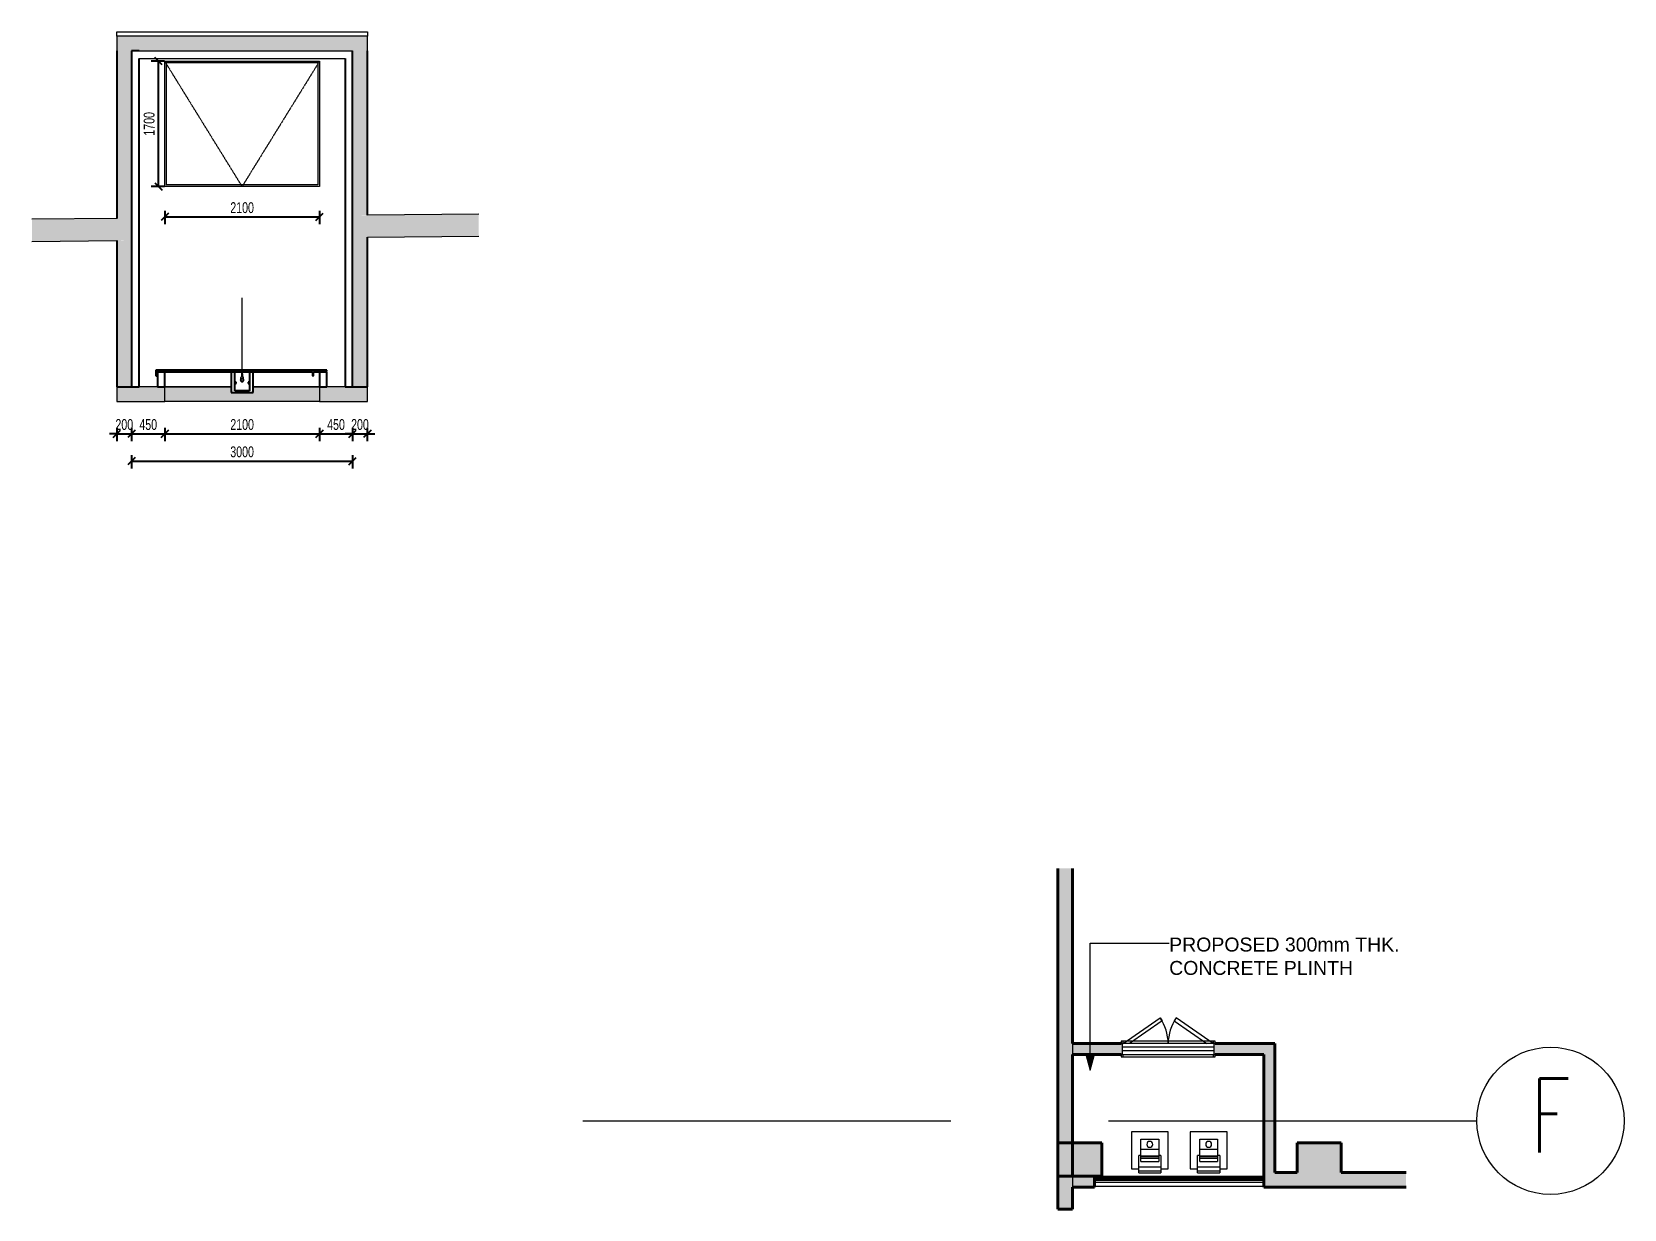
# Model space of a CAD drawing. Header units: millimetres. Extents: x 4021 to 183614, y -11746 to 71065.
# Drawn here: x 161994 to 183614, y 7407 to 23400 of the extents above; entities that cross this region are included whole.
import ezdxf

# ---------------------------------------------------------------- set-up
doc = ezdxf.new("R2010")
doc.units = ezdxf.units.MM
doc.linetypes.add('Grid Line__1_200_', pattern=[10.5, 6, -1.5, 1.5, -1.5])
doc.linetypes.add('Hidden', pattern=[7.14375, 4.7625, -2.38125])
for name, color, linetype, lineweight in [('A-ANNO-DIMS', 211, 'Continuous', 5), ('A-ANNO-NOTE', 131, 'Continuous', 25), ('A-DOOR', 31, 'Continuous', 20), ('A-DOOR-FRAM', 31, 'Continuous', 20), ('A-FLOR', 192, 'Continuous', 9), ('A-FLOR-PATT', 8, 'Continuous', 5), ('A-GLAZ', 151, 'Continuous', 9), ('A-GLAZ-CWMG', 51, 'Continuous', 20), ('A-GLAZ-HDLN', 1, 'Hidden', 15), ('A-WALL', 113, 'Continuous', 20), ('A-WALL-PATT', 111, 'Continuous', 35), ('E-ELEC-FIXT', 91, 'Continuous', 9), ('G-ANNO-TEXT', 231, 'Continuous', 5), ('Q-CASE', 31, 'Continuous', 20), ('Q-CASE-HDLN', 31, 'Hidden', 15), ('S-COLS', 52, 'Continuous', 20), ('S-GRID', 1, 'Continuous', 5), ('S-GRID-IDEN', 1, 'Continuous', 25)]:
    doc.layers.add(name, color=color, linetype=linetype, lineweight=lineweight)
doc.styles.add('Arial_4', font='arial.ttf', dxfattribs={"width": 0.7, "height": 147.52994})
doc.styles.add('RomanS', font='romans__.ttf', dxfattribs={"width": 0.7, "height": 1003.164557})
doc.styles.add('Swis721 BT_6', font='swiss.ttf', dxfattribs={"height": 189.214176})
doc.dimstyles.new('Linear_-_1_5mm_Arial_5', dxfattribs={"dimscale": 304.8, "dimtxt": 150, "dimasz": 0.328084, "dimexe": 0.328084, "dimexo": 0.0625, "dimgap": 0.164042, "dimtad": 1, "dimdec": 0, "dimzin": 0, "dimdsep": 46, "dimtxsty": 'Arial_4', "dimblk1": 'OBLIQUE', "dimblk2": 'OBLIQUE', "dimsah": 1, "dimcen": 0.09, "dimadec": 0, "dimazin": 0, "dimtfac": 1, "dimtdec": 4, "dimtix": 1, "dimtmove": 0, "dimatfit": 3, "dimfxl": 0.328084, "dimfxlon": 1, "dimtvp": 1, "dimtolj": 1, "dimtzin": 0, "dimarcsym": 2})

# ---------------------------------------------------------------- blocks, each defined once
blk = doc.blocks.new('DLN_Smoke Ventilator - DLN_Smoke Ventilator-10129442-Section 72')
at = {"layer": 'Q-CASE', "lineweight": 25}
for p, q in [((-12974, 18803), (-15294, 18803)), ((-15294, 18803), (-15294, 18728)), ((-15294, 18728), (-15279, 18728)), ((-15279, 18728), (-15279, 18788)), ((-15279, 18788), (-13169, 18788)), ((-15174, 18778), (-15274, 18778)), ((-15274, 18778), (-15274, 18578)), ((-15174, 18578), (-15174, 18778)), ((-14224, 18778), (-14274, 18778)), ((-14274, 18778), (-14274, 18503)), ((-14224, 18523), (-14224, 18778)), ((-14204, 18643), (-14224, 18643)), ((-14224, 18643), (-14224, 18638)), ((-14224, 18638), (-14204, 18638)), ((-14204, 18628), (-14224, 18628)), ((-14224, 18628), (-14224, 18623)), ((-14224, 18623), (-14204, 18623)), ((-14204, 18638), (-14204, 18643)), ((-14204, 18623), (-14204, 18628)), ((-14024, 18643), (-14044, 18643)), ((-14044, 18643), (-14044, 18638)), ((-14044, 18638), (-14024, 18638)), ((-14024, 18628), (-14044, 18628)), ((-14044, 18628), (-14044, 18623)), ((-14044, 18623), (-14024, 18623)), ((-13974, 18778), (-14024, 18778)), ((-14024, 18778), (-14024, 18523)), ((-14024, 18638), (-14024, 18643)), ((-14024, 18623), (-14024, 18628)), ((-13974, 18503), (-13974, 18778)), ((-13169, 18788), (-13169, 18728)), ((-13169, 18728), (-13154, 18728)), ((-13154, 18728), (-13154, 18788)), ((-13154, 18788), (-12974, 18788)), ((-12974, 18778), (-13074, 18778)), ((-13074, 18778), (-13074, 18578)), ((-12974, 18788), (-12974, 18803)), ((-12974, 18578), (-12974, 18778)), ((-15274, 18578), (-15174, 18578)), ((-14274, 18503), (-13974, 18503)), ((-14024, 18523), (-14224, 18523)), ((-13074, 18578), (-12974, 18578))]:
    blk.add_line(p, q, dxfattribs=at)
at = {"layer": 'Q-CASE', "lineweight": 15}
for p, q in [((-15274, 18728), (-15279, 18728)), ((-15174, 18778), (-14274, 18778)), ((-14224, 18778), (-14126, 18778)), ((-14204, 18638), (-14204, 18628)), ((-14144, 18699), (-14144, 18670)), ((-14134, 18745), (-14134, 18713)), ((-14127, 18753), (-14129, 18753)), ((-14126, 18754), (-14126, 18778)), ((-14126, 18778), (-14122, 18778)), ((-14122, 18778), (-14024, 18778)), ((-14122, 18778), (-14122, 18754)), ((-14119, 18753), (-14121, 18753)), ((-14114, 18713), (-14114, 18745)), ((-14104, 18670), (-14104, 18699)), ((-14044, 18628), (-14044, 18638)), ((-13974, 18778), (-13169, 18778)), ((-13154, 18778), (-13074, 18778)), ((-14274, 18578), (-15174, 18578)), ((-13074, 18578), (-13974, 18578))]:
    blk.add_line(p, q, dxfattribs=at)
at = {"layer": 'Q-CASE', "lineweight": 25, "flags": 128}
for points in [[(-14124, 18690), (-14129, 18689), (-14133, 18688), (-14137, 18685), (-14141, 18681), (-14143, 18677), (-14144, 18672), (-14144, 18667), (-14143, 18663), (-14141, 18658), (-14137, 18655), (-14133, 18652), (-14129, 18650), (-14124, 18649)], [(-14124, 18649), (-14119, 18650), (-14115, 18652), (-14111, 18655), (-14108, 18658), (-14105, 18663), (-14104, 18667), (-14104, 18672), (-14105, 18677), (-14108, 18681), (-14111, 18685), (-14115, 18688), (-14119, 18689), (-14124, 18690)]]:
    blk.add_lwpolyline(points, dxfattribs=at)
at = {"layer": 'Q-CASE', "lineweight": 15}
for centre, major_axis, start_param, end_param in [((-14124, 18699), (20, 0), 1.570796, 3.141593), ((-14124, 18745), (10, 0), 1.570796, 3.665191), ((-14124, 18745), (10, 0), 5.759587, 7.853982), ((-14124, 18699), (20, 0), 0, 1.570796)]:
    blk.add_ellipse(centre, major_axis=major_axis, ratio=0.988598, start_param=start_param, end_param=end_param, dxfattribs=at)
at = {"layer": 'Q-CASE-HDLN'}
blk.add_line((-14124, 18803), (-14124, 19788), dxfattribs=at)
blk = doc.blocks.new('DLN_Smoke Ventilator 2 - DLN_Smoke Ventilator 2-18783567-Section 72')
at = {"layer": 'A-GLAZ', "lineweight": 5}
for p, q in [((-13094, 22980), (-15154, 22980)), ((-15154, 22980), (-15154, 21320)), ((-13094, 22980), (-13094, 21320)), ((-13094, 21320), (-15154, 21320))]:
    blk.add_line(p, q, dxfattribs=at)
at = {"layer": 'A-GLAZ-HDLN'}
for p, q in [((-14124, 21300), (-15174, 23000)), ((-13074, 23000), (-14124, 21300))]:
    blk.add_line(p, q, dxfattribs=at)
blk = doc.blocks.new('Anthena_1500MM - Antenna_1500MM-4849316-Copy _2_ of COLOUR_LOWER R_F')
at = {"layer": 'E-ELEC-FIXT'}
for p, q in [((-127, 150), (-101, 150)), ((-127, 150), (-127, -150)), ((-101, 150), (-47, 150)), ((-101, 150), (-101, -150)), ((-47, 150), (106, 150)), ((-47, 150), (-47, -150)), ((27, 122), (69, 122)), ((27, 122), (27, -122)), ((69, 122), (95, 122)), ((69, -122), (69, 122)), ((95, 122), (103, 122)), ((95, 122), (95, -122)), ((103, 122), (194, 122)), ((103, 122), (103, -122)), ((106, 122), (106, 150)), ((194, 122), (329, 122)), ((194, 122), (194, -122)), ((329, 122), (329, -122)), ((-101, -150), (-127, -150)), ((-47, -150), (-101, -150)), ((106, -150), (-47, -150)), ((69, -122), (27, -122)), ((95, -122), (69, -122)), ((103, -122), (95, -122)), ((194, -122), (103, -122)), ((106, -150), (106, -122)), ((329, -122), (194, -122))]:
    blk.add_line(p, q, dxfattribs=at)
for start, end in [(360, 180), (180, 360)]:
    blk.add_arc((259, 0), 40, start, end, dxfattribs=at)
blk = doc.blocks.new('DLN-Double Door-AP - _AP08_ 1200 x 2000 _WH_-10331312-Copy _2_ of COLOUR_LOWER R_F')
at = {"layer": 'A-DOOR', "lineweight": 15}
for p, q in [((625, 75), (-625, 75)), ((-625, 75), (-625, 25)), ((-625, 25), (-625, -25)), ((-625, 25), (625, 25)), ((625, 25), (625, 75)), ((625, -25), (625, 25)), ((-625, -25), (-625, -75)), ((-625, -25), (625, -25)), ((-625, -75), (625, -75)), ((-610, -75), (-110, -425)), ((-82, -384), (-523, -75)), ((82, -384), (523, -75)), ((610, -75), (110, -425)), ((625, -75), (625, -25)), ((-110, -425), (-82, -384)), ((110, -425), (82, -384))]:
    blk.add_line(p, q, dxfattribs=at)
for centre, start, end in [((-610, -75), 325, 359.9969), ((610, -75), 180.0031, 215)]:
    blk.add_arc(centre, 610, start, end, dxfattribs=at)
at = {"layer": 'A-DOOR-FRAM', "lineweight": 15}
for p, q in [((-610, 105), (-640, 105)), ((-640, 105), (-640, 75)), ((-640, 75), (-625, 75)), ((610, 105), (-610, 105)), ((-610, 75), (-610, 105)), ((610, 105), (610, 75)), ((640, 105), (610, 105)), ((625, 75), (640, 75)), ((640, 75), (640, 105)), ((-625, -75), (-640, -75)), ((-640, -75), (-640, -105)), ((-640, -105), (-610, -105)), ((-610, -105), (-610, -75)), ((-610, -105), (610, -105)), ((610, -75), (610, -105)), ((610, -105), (640, -105)), ((640, -75), (625, -75)), ((640, -105), (640, -75))]:
    blk.add_line(p, q, dxfattribs=at)
blk = doc.blocks.new('Rectangular Mullion - EW3b-14220443-Copy _2_ of COLOUR_LOWER R_F')
at = {"layer": 'A-GLAZ-CWMG'}
for p, q in [((37647, 7816), (37647, 7839)), ((39931, 7839), (37647, 7839)), ((37647, 7769), (37647, 7806)), ((39931, 7839), (39931, 7816)), ((39931, 7806), (39931, 7769)), ((37647, 7719), (37647, 7769)), ((39931, 7769), (37647, 7769)), ((37647, 7719), (39931, 7719)), ((39931, 7769), (39931, 7719))]:
    blk.add_line(p, q, dxfattribs=at)
blk = doc.blocks.new('Rectangular Mullion - EW3b-V14-Copy _2_ of COLOUR_LOWER R_F')
at = {"layer": 'A-GLAZ-CWMG', "lineweight": 30}
for p, q in [((37647, 7816), (37647, 7806)), ((39931, 7816), (37647, 7816)), ((37647, 7806), (39931, 7806)), ((39931, 7806), (39931, 7816))]:
    blk.add_line(p, q, dxfattribs=at)
blk = doc.blocks.new('_Oblique')
at = {"color": 0, "linetype": 'ByBlock', "lineweight": -2}
blk.add_line((-0.5, -0.5), (0.5, 0.5), dxfattribs=at)
blk = doc.blocks.new('DIMBLOCK156-Section 72')
at = {"layer": 'A-ANNO-DIMS', "color": 0, "lineweight": -2, "transparency": 16777216}
for p, q in [((163149, 18020), (163149, 17839)), ((163349, 18020), (163349, 17839)), ((163149, 17939), (163049, 17939)), ((163149, 17939), (163349, 17939)), ((163349, 17939), (163449, 17939))]:
    blk.add_line(p, q, dxfattribs=at)
at = {"layer": 'Defpoints', "color": 0, "transparency": 16777216}
for p in [(163149, 18039), (163349, 18039), (163349, 17939)]:
    blk.add_point(p, dxfattribs=at)
at = {"layer": 'A-ANNO-DIMS', "color": 0, "lineweight": -2, "transparency": 16777216, "xscale": 100, "yscale": 100, "zscale": 100}
blk.add_blockref('_Oblique', (163149, 17939), dxfattribs=at)
at = {"layer": 'A-ANNO-DIMS', "color": 0, "lineweight": -2, "transparency": 16777216, "xscale": 100, "yscale": 100, "zscale": 100, "rotation": 180}
blk.add_blockref('_Oblique', (163349, 17939), dxfattribs=at)
at = {"layer": 'A-ANNO-DIMS', "color": 0, "transparency": 16777216, "insert": (163249, 18065), "char_height": 147.5, "width": 282.46, "attachment_point": 5, "style": 'Arial_4'}
blk.add_mtext('\\A1;200', dxfattribs=at)
blk = doc.blocks.new('DIMBLOCK157-Section 72')
at = {"layer": 'A-ANNO-DIMS', "color": 0, "lineweight": -2, "transparency": 16777216}
for p, q in [((163349, 18020), (163349, 17839)), ((163799, 18020), (163799, 17839)), ((163349, 17939), (163799, 17939))]:
    blk.add_line(p, q, dxfattribs=at)
at = {"layer": 'Defpoints', "color": 0, "transparency": 16777216}
for p in [(163349, 18039), (163799, 18039), (163799, 17939)]:
    blk.add_point(p, dxfattribs=at)
at = {"layer": 'A-ANNO-DIMS', "color": 0, "lineweight": -2, "transparency": 16777216, "xscale": 100, "yscale": 100, "zscale": 100, "rotation": 180}
blk.add_blockref('_Oblique', (163349, 17939), dxfattribs=at)
at = {"layer": 'A-ANNO-DIMS', "color": 0, "lineweight": -2, "transparency": 16777216, "xscale": 100, "yscale": 100, "zscale": 100}
blk.add_blockref('_Oblique', (163799, 17939), dxfattribs=at)
at = {"layer": 'A-ANNO-DIMS', "color": 0, "transparency": 16777216, "insert": (163574, 18065), "char_height": 147.5, "width": 282.46, "attachment_point": 5, "style": 'Arial_4'}
blk.add_mtext('\\A1;450', dxfattribs=at)
blk = doc.blocks.new('DIMBLOCK158-Section 72')
at = {"layer": 'A-ANNO-DIMS', "color": 0, "lineweight": -2, "transparency": 16777216}
for p, q in [((163799, 18020), (163799, 17839)), ((165899, 18020), (165899, 17839)), ((163799, 17939), (165899, 17939))]:
    blk.add_line(p, q, dxfattribs=at)
at = {"layer": 'Defpoints', "color": 0, "transparency": 16777216}
for p in [(163799, 18039), (165899, 18039), (165899, 17939)]:
    blk.add_point(p, dxfattribs=at)
at = {"layer": 'A-ANNO-DIMS', "color": 0, "lineweight": -2, "transparency": 16777216, "xscale": 100, "yscale": 100, "zscale": 100, "rotation": 180}
blk.add_blockref('_Oblique', (163799, 17939), dxfattribs=at)
at = {"layer": 'A-ANNO-DIMS', "color": 0, "lineweight": -2, "transparency": 16777216, "xscale": 100, "yscale": 100, "zscale": 100}
blk.add_blockref('_Oblique', (165899, 17939), dxfattribs=at)
at = {"layer": 'A-ANNO-DIMS', "color": 0, "transparency": 16777216, "insert": (164849, 18065), "char_height": 147.5, "width": 376.62, "attachment_point": 5, "style": 'Arial_4'}
blk.add_mtext('\\A1;2100', dxfattribs=at)
blk = doc.blocks.new('DIMBLOCK159-Section 72')
at = {"layer": 'A-ANNO-DIMS', "color": 0, "lineweight": -2, "transparency": 16777216}
for p, q in [((165899, 18020), (165899, 17839)), ((166349, 18020), (166349, 17839)), ((165899, 17939), (166349, 17939))]:
    blk.add_line(p, q, dxfattribs=at)
at = {"layer": 'Defpoints', "color": 0, "transparency": 16777216}
for p in [(165899, 18039), (166349, 18039), (166349, 17939)]:
    blk.add_point(p, dxfattribs=at)
at = {"layer": 'A-ANNO-DIMS', "color": 0, "lineweight": -2, "transparency": 16777216, "xscale": 100, "yscale": 100, "zscale": 100, "rotation": 180}
blk.add_blockref('_Oblique', (165899, 17939), dxfattribs=at)
at = {"layer": 'A-ANNO-DIMS', "color": 0, "lineweight": -2, "transparency": 16777216, "xscale": 100, "yscale": 100, "zscale": 100}
blk.add_blockref('_Oblique', (166349, 17939), dxfattribs=at)
at = {"layer": 'A-ANNO-DIMS', "color": 0, "transparency": 16777216, "insert": (166124, 18065), "char_height": 147.5, "width": 282.46, "attachment_point": 5, "style": 'Arial_4'}
blk.add_mtext('\\A1;450', dxfattribs=at)
blk = doc.blocks.new('DIMBLOCK160-Section 72')
at = {"layer": 'A-ANNO-DIMS', "color": 0, "lineweight": -2, "transparency": 16777216}
for p, q in [((166349, 18020), (166349, 17839)), ((166549, 18020), (166549, 17839)), ((166349, 17939), (166249, 17939)), ((166349, 17939), (166549, 17939)), ((166549, 17939), (166649, 17939))]:
    blk.add_line(p, q, dxfattribs=at)
at = {"layer": 'Defpoints', "color": 0, "transparency": 16777216}
for p in [(166349, 18039), (166549, 18039), (166549, 17939)]:
    blk.add_point(p, dxfattribs=at)
at = {"layer": 'A-ANNO-DIMS', "color": 0, "lineweight": -2, "transparency": 16777216, "xscale": 100, "yscale": 100, "zscale": 100}
blk.add_blockref('_Oblique', (166349, 17939), dxfattribs=at)
at = {"layer": 'A-ANNO-DIMS', "color": 0, "lineweight": -2, "transparency": 16777216, "xscale": 100, "yscale": 100, "zscale": 100, "rotation": 180}
blk.add_blockref('_Oblique', (166549, 17939), dxfattribs=at)
at = {"layer": 'A-ANNO-DIMS', "color": 0, "transparency": 16777216, "insert": (166449, 18065), "char_height": 147.5, "width": 282.46, "attachment_point": 5, "style": 'Arial_4'}
blk.add_mtext('\\A1;200', dxfattribs=at)
blk = doc.blocks.new('DIMBLOCK161-Section 72')
at = {"layer": 'A-ANNO-DIMS', "color": 0, "lineweight": -2, "transparency": 16777216}
for p, q in [((163349, 17650), (163349, 17469)), ((163349, 17569), (166349, 17569)), ((166349, 17650), (166349, 17469))]:
    blk.add_line(p, q, dxfattribs=at)
at = {"layer": 'Defpoints', "color": 0, "transparency": 16777216}
for p in [(163349, 17669), (166349, 17669), (166349, 17569)]:
    blk.add_point(p, dxfattribs=at)
at = {"layer": 'A-ANNO-DIMS', "color": 0, "lineweight": -2, "transparency": 16777216, "xscale": 100, "yscale": 100, "zscale": 100, "rotation": 180}
blk.add_blockref('_Oblique', (163349, 17569), dxfattribs=at)
at = {"layer": 'A-ANNO-DIMS', "color": 0, "lineweight": -2, "transparency": 16777216, "xscale": 100, "yscale": 100, "zscale": 100}
blk.add_blockref('_Oblique', (166349, 17569), dxfattribs=at)
at = {"layer": 'A-ANNO-DIMS', "color": 0, "transparency": 16777216, "insert": (164849, 17694), "char_height": 147.5, "width": 376.62, "attachment_point": 5, "style": 'Arial_4'}
blk.add_mtext('\\A1;3000', dxfattribs=at)
blk = doc.blocks.new('DIMBLOCK162-Section 72')
at = {"layer": 'A-ANNO-DIMS', "color": 0, "lineweight": -2, "transparency": 16777216}
for p, q in [((163799, 20967), (163799, 20786)), ((163799, 20886), (165899, 20886)), ((165899, 20967), (165899, 20786))]:
    blk.add_line(p, q, dxfattribs=at)
at = {"layer": 'Defpoints', "color": 0, "transparency": 16777216}
for p in [(163799, 20986), (165899, 20986), (165899, 20886)]:
    blk.add_point(p, dxfattribs=at)
at = {"layer": 'A-ANNO-DIMS', "color": 0, "lineweight": -2, "transparency": 16777216, "xscale": 100, "yscale": 100, "zscale": 100, "rotation": 180}
blk.add_blockref('_Oblique', (163799, 20886), dxfattribs=at)
at = {"layer": 'A-ANNO-DIMS', "color": 0, "lineweight": -2, "transparency": 16777216, "xscale": 100, "yscale": 100, "zscale": 100}
blk.add_blockref('_Oblique', (165899, 20886), dxfattribs=at)
at = {"layer": 'A-ANNO-DIMS', "color": 0, "transparency": 16777216, "insert": (164849, 21011), "char_height": 147.5, "width": 376.62, "attachment_point": 5, "style": 'Arial_4'}
blk.add_mtext('\\A1;2100', dxfattribs=at)
blk = doc.blocks.new('DIMBLOCK163-Section 72')
at = {"layer": 'A-ANNO-DIMS', "color": 0, "lineweight": -2, "transparency": 16777216}
for p, q in [((163793, 23000), (163612, 23000)), ((163712, 21300), (163712, 23000)), ((163793, 21300), (163612, 21300))]:
    blk.add_line(p, q, dxfattribs=at)
at = {"layer": 'Defpoints', "color": 0, "transparency": 16777216}
for p in [(163712, 23000), (163812, 23000), (163812, 21300)]:
    blk.add_point(p, dxfattribs=at)
at = {"layer": 'A-ANNO-DIMS', "color": 0, "lineweight": -2, "transparency": 16777216, "xscale": 100, "yscale": 100, "zscale": 100}
for p, rotation in [((163712, 23000), 90), ((163712, 21300), 270)]:
    blk.add_blockref('_Oblique', p, dxfattribs=dict(at, rotation=rotation))
at = {"layer": 'A-ANNO-DIMS', "color": 0, "transparency": 16777216, "insert": (163587, 22150), "char_height": 147.5, "width": 376.62, "attachment_point": 5, "rotation": 90, "style": 'Arial_4'}
blk.add_mtext('\\A1;1700', dxfattribs=at)
blk = doc.blocks.new('Grid - Bubble - 10mm-1724413-Copy _2_ of COLOUR_LOWER R_F')
at = {"layer": 'A-ANNO-NOTE', "lineweight": 5}
blk.add_circle((0, 0), 5, dxfattribs=at)

msp = doc.modelspace()

# ---------------------------------------------------------------- hatches: boundary and pattern name
at = {"layer": 'A-FLOR'}
msp.add_hatch(color=170, dxfattribs=at).paths.add_polyline_path([(163799.1, 18378), (165899.1, 18378), (165899.1, 18578), (164999.1, 18578), (164999.1, 18503), (164699.1, 18503), (164699.1, 18578), (163799.1, 18578), (163799.1, 18503)], flags=0)
at = {"layer": 'A-FLOR-PATT'}
msp.add_hatch(color=130, dxfattribs=at).paths.add_polyline_path([(165899.1, 23140.8), (166549.1, 23140.8), (166549.1, 23340.8), (163149.1, 23340.8), (163149.1, 23140.8), (165027.8, 23140.8)], flags=0)
h = msp.add_hatch(color=130, dxfattribs=at)
h.paths.add_polyline_path([(161993.9, 20553.3), (163349.1, 20567), (163349.1, 20867), (161993.9, 20853.3), (161993.9, 20602.8)], flags=0)
h.paths.add_polyline_path([(166349.1, 20608), (168061.7, 20622.6), (168061.7, 20922.6), (166349.1, 20908)], flags=0)
h = msp.add_hatch(color=130, dxfattribs=at)
h.paths.add_polyline_path([(166549.1, 18378), (166549.1, 18578), (165899.1, 18578), (165899.1, 18378), (166544.8, 18378)], flags=0)
h.paths.add_polyline_path([(163349.1, 18378), (163799.1, 18378), (163799.1, 18578), (163149.1, 18578), (163149.1, 18378)], flags=0)
at = {"layer": 'A-WALL-PATT', "lineweight": 15}
h = msp.add_hatch(color=250, dxfattribs=at)
h.paths.add_polyline_path([(163349.1, 18578), (163349.1, 20567), (163149.1, 20564.3), (163149.1, 18578)], flags=0)
h.paths.add_polyline_path([(163149.1, 20865), (163349.1, 20867), (163349.1, 23140.8), (163149.1, 23140.8), (163149.1, 20867)], flags=0)
h = msp.add_hatch(color=250, dxfattribs=at)
h.paths.add_polyline_path([(166549.1, 18578), (166549.1, 20609.7), (166349.1, 20608), (166349.1, 18578), (166544.8, 18578)], flags=0)
h.paths.add_polyline_path([(166349.1, 20908), (166549.1, 20910.7), (166549.1, 23140.8), (166349.1, 23140.8), (166349.1, 20950)], flags=0)
at = {"layer": 'A-WALL-PATT', "lineweight": 20}
for points in [[(176122.5, 7407.5), (176122.5, 12035.8), (175922.5, 12035.8), (175922.5, 7407.5), (176104.7, 7407.5)], [(178722.5, 7907.5), (178872.5, 7907.5), (178872.5, 9507.5), (178722.5, 9507.5), (178722.5, 7998.9)], [(176122.5, 7707.5), (176422.5, 7707.5), (176422.5, 7857.5), (176122.5, 7857.5), (176122.5, 7719.5)], [(180652.1, 7707.5), (180652.1, 7907.5), (178722.5, 7907.5), (178722.5, 7707.5), (179772.5, 7707.5)]]:
    msp.add_hatch(color=7, dxfattribs=at).paths.add_polyline_path(points, flags=0)
h = msp.add_hatch(color=7, dxfattribs=at)
h.paths.add_polyline_path([(176782.5, 9507.5), (176797.5, 9507.5), (176797.5, 9657.5), (176122.5, 9657.5), (176122.5, 9507.5), (176522.5, 9507.5)], flags=0)
h.paths.add_polyline_path([(178062.5, 9507.5), (178872.5, 9507.5), (178872.5, 9657.5), (178047.5, 9657.5), (178047.5, 9507.5)], flags=0)
at = {"layer": 'A-WALL-PATT'}
msp.add_hatch(color=170, dxfattribs=at).paths.add_polyline_path([(179247.5, 7907.5), (179772.5, 7907.5), (179772.5, 8307.5), (179172.5, 8307.5), (179172.5, 7907.5)], flags=0)
at = {"layer": 'G-ANNO-TEXT'}
msp.add_hatch(color=130, dxfattribs=at).paths.add_polyline_path([(176362, 9294.7), (176415.6, 9494.7), (176308.4, 9494.7)], flags=0)
at = {"layer": 'S-COLS'}
msp.add_hatch(color=170, dxfattribs=at).paths.add_polyline_path([(176522.5, 7857.5), (176522.5, 8307.5), (176122.5, 8307.5), (176122.5, 7857.5)], flags=0)

# ---------------------------------------------------------------- linework, layer by layer
at = {"layer": 'A-FLOR', "lineweight": 5}
for p, q in [((163149.1, 23400), (166549.1, 23400)), ((163149.1, 23340.8), (163149.1, 23400)), ((166549.1, 23400), (166549.1, 23340.8)), ((163799.1, 18578), (164699.1, 18578)), ((165899.1, 18378), (163799.1, 18378)), ((164999.1, 18578), (165899.1, 18578))]:
    msp.add_line(p, q, dxfattribs=at)
at = {"layer": 'A-FLOR', "lineweight": 18}
for p, q in [((166549.1, 23340.8), (163149.1, 23340.8)), ((163149.1, 23340.8), (163149.1, 23140.8)), ((163449.1, 23140.8), (166349.1, 23140.8)), ((166349.1, 23137.9), (163449.1, 23137.9)), ((166549.1, 23140.8), (166549.1, 23340.8)), ((163449.1, 23037.9), (166249.1, 23037.9)), ((163149.1, 20865), (161993.9, 20853.3)), ((168061.7, 20922.6), (166549.1, 20909.7)), ((161993.9, 20553.3), (163149.1, 20565)), ((166549.1, 20609.7), (168061.7, 20622.6)), ((163149.1, 18578), (163149.1, 18378)), ((163149.1, 18378), (163799.1, 18378)), ((163799.1, 18578), (163449.1, 18578)), ((163799.1, 18378), (163799.1, 18578)), ((166249.1, 18578), (165899.1, 18578)), ((165899.1, 18578), (165899.1, 18378)), ((165899.1, 18378), (166549.1, 18378)), ((166549.1, 18378), (166549.1, 18578))]:
    msp.add_line(p, q, dxfattribs=at)
at = {"layer": 'A-FLOR'}
for p, q in [((177422.5, 8457.5), (176922.5, 8457.5)), ((176922.5, 8457.5), (176922.5, 7957.5)), ((177422.5, 7957.5), (177422.5, 8457.5)), ((178222.5, 8457.5), (177722.5, 8457.5)), ((177722.5, 8457.5), (177722.5, 7957.5)), ((178222.5, 7957.5), (178222.5, 8457.5)), ((176522.5, 7857.5), (178722.5, 7857.5)), ((176922.5, 7957.5), (177022.5, 7957.5)), ((177322.5, 7957.5), (177422.5, 7957.5)), ((177722.5, 7957.5), (177822.5, 7957.5)), ((178122.5, 7957.5), (178222.5, 7957.5))]:
    msp.add_line(p, q, dxfattribs=at)
at = {"layer": 'A-WALL', "lineweight": 25}
for p, q in [((163149.1, 23140.8), (163149.1, 20865)), ((163349.1, 23140.8), (163349.1, 18578)), ((163449.1, 23140.8), (163349.1, 23140.8)), ((163449.1, 23137.9), (163449.1, 23140.8)), ((166349.1, 18578), (166349.1, 23140.8)), ((166549.1, 20909.7), (166549.1, 23140.8)), ((163449.1, 18578), (163449.1, 23037.9)), ((166249.1, 23037.9), (166249.1, 18578)), ((163149.1, 20565), (163149.1, 18578)), ((166549.1, 18578), (166549.1, 20609.7)), ((163149.1, 18578), (163449.1, 18578)), ((166249.1, 18578), (166549.1, 18578))]:
    msp.add_line(p, q, dxfattribs=at)
at = {"layer": 'A-WALL', "lineweight": 15}
for p, q in [((163799.1, 21300), (163799.1, 23000)), ((163799.1, 23000), (165899.1, 23000)), ((165899.1, 23000), (165899.1, 21300)), ((165899.1, 21300), (163799.1, 21300))]:
    msp.add_line(p, q, dxfattribs=at)
at = {"layer": 'A-WALL', "color": 50, "lineweight": 40}
for p, q in [((175922.5, 12035.8), (175922.5, 7407.5)), ((176122.5, 9657.5), (176122.5, 12035.8)), ((176782.5, 9657.5), (176122.5, 9657.5)), ((178872.5, 9657.5), (178062.5, 9657.5)), ((178872.5, 7907.5), (178872.5, 9657.5)), ((176122.5, 7857.5), (176122.5, 9507.5)), ((176122.5, 9507.5), (176782.5, 9507.5)), ((178062.5, 9507.5), (178722.5, 9507.5)), ((178722.5, 9507.5), (178722.5, 7707.5)), ((179772.5, 8307.5), (179172.5, 8307.5)), ((179172.5, 8307.5), (179172.5, 7907.5)), ((179772.5, 7907.5), (179772.5, 8307.5)), ((176422.5, 7857.5), (176122.5, 7857.5)), ((176422.5, 7707.5), (176422.5, 7857.5)), ((179172.5, 7907.5), (178872.5, 7907.5)), ((180652.1, 7907.5), (179772.5, 7907.5)), ((176122.5, 7407.5), (176122.5, 7707.5)), ((176122.5, 7707.5), (176422.5, 7707.5)), ((178722.5, 7707.5), (180652.1, 7707.5)), ((175922.5, 7407.5), (176122.5, 7407.5))]:
    msp.add_line(p, q, dxfattribs=at)
at = {"layer": 'A-WALL', "color": 7}
for p, q in [((176122.5, 9657.5), (176122.5, 9507.5)), ((176122.5, 7857.5), (176122.5, 7707.5))]:
    msp.add_line(p, q, dxfattribs=at)
at = {"layer": 'G-ANNO-TEXT', "color": 130}
for p, q in [((176362, 11021.3), (177436.2, 11021.3)), ((176362, 9294.7), (176362, 11021.3)), ((176415.6, 9494.7), (176308.4, 9494.7)), ((176308.4, 9494.7), (176362, 9294.7)), ((176362, 9294.7), (176415.6, 9494.7))]:
    msp.add_line(p, q, dxfattribs=at)
at = {"layer": 'S-COLS', "color": 50, "lineweight": 40}
for p, q in [((176522.5, 8307.5), (175922.5, 8307.5)), ((175922.5, 8307.5), (175922.5, 7857.5)), ((176522.5, 7857.5), (176522.5, 8307.5)), ((175922.5, 7857.5), (176522.5, 7857.5))]:
    msp.add_line(p, q, dxfattribs=at)
at = {"layer": 'S-GRID', "linetype": 'Grid Line__1_200_'}
for p, q in [((169473.6, 8607.5), (174473.6, 8607.5)), ((176613.8, 8607.5), (181613.8, 8607.5))]:
    msp.add_line(p, q, dxfattribs=at)

# ---------------------------------------------------------------- block references
at = {"layer": 'A-DOOR', "lineweight": 15, "rotation": 180}
msp.add_blockref('DLN-Double Door-AP - _AP08_ 1200 x 2000 _WH_-10331312-Copy _2_ of COLOUR_LOWER R_F', (177422.5, 9582.5), dxfattribs=at)
at = {"layer": 'A-GLAZ', "lineweight": 5}
msp.add_blockref('DLN_Smoke Ventilator 2 - DLN_Smoke Ventilator 2-18783567-Section 72', (178973.2, 0), dxfattribs=at)
at = {"layer": 'A-GLAZ-CWMG'}
for name in ['Rectangular Mullion - EW3b-14220443-Copy _2_ of COLOUR_LOWER R_F', 'Rectangular Mullion - EW3b-V14-Copy _2_ of COLOUR_LOWER R_F']:
    msp.add_blockref(name, (138783.2, 0), dxfattribs=at)
at = {"layer": 'E-ELEC-FIXT', "rotation": 89.99999999999554}
for p in [(177172.5, 8029), (177972.5, 8029)]:
    msp.add_blockref('Anthena_1500MM - Antenna_1500MM-4849316-Copy _2_ of COLOUR_LOWER R_F', p, dxfattribs=at)
at = {"layer": 'Q-CASE', "linetype": 'Hidden', "lineweight": 15}
msp.add_blockref('DLN_Smoke Ventilator - DLN_Smoke Ventilator-10129442-Section 72', (178973.2, 0), dxfattribs=at)
at = {"layer": 'S-GRID-IDEN', "lineweight": 5, "xscale": 199.9999999999999, "yscale": 199.9999999999999, "zscale": 199.9999999999999, "rotation": 269.9999999999997}
msp.add_blockref('Grid - Bubble - 10mm-1724413-Copy _2_ of COLOUR_LOWER R_F', (182613.8, 8607.5), dxfattribs=at)

# ---------------------------------------------------------------- texts
at = {"layer": 'G-ANNO-TEXT', "color": 7, "insert": (177436.2, 11096.6), "char_height": 189.214, "width": 3657.6, "attachment_point": 1, "line_spacing_factor": 1.00667, "style": 'Swis721 BT_6'}
msp.add_mtext('PROPOSED 300mm THK.\\PCONCRETE PLINTH', dxfattribs=at)
at = {"layer": 'S-GRID-IDEN', "lineweight": 5, "insert": (182613, 9180.5), "char_height": 1003.165, "width": 708, "attachment_point": 2, "line_spacing_factor": 0.964689, "style": 'RomanS'}
msp.add_mtext('\\fRomanS|b0|i0|c134|p2|;\\W.7;F', dxfattribs=at)

# ---------------------------------------------------------------- dimensions: what is measured, and where the dimension line sits
at = {"layer": 'A-ANNO-DIMS'}
dim = msp.add_linear_dim(base=(163712.3, 23000), p1=(163812.3, 21300), p2=(163812.3, 23000), angle=90, dimstyle='Linear_-_1_5mm_Arial_5', override={"dimpost": '<>', "dimfxl": 1700}, dxfattribs=at)
dim.commit()
dim.dimension.update_dxf_attribs({"geometry": 'DIMBLOCK163-Section 72', "text_midpoint": (163587, 22150)})
for base, p1, p2, override, picture, middle in [((165899.1, 20885.9), (163799.1, 20985.9), (165899.1, 20985.9), {"dimpost": '<>', "dimfxl": 2100}, 'DIMBLOCK162-Section 72', (164849.1, 21011.2)), ((163349.1, 17939.2), (163149.1, 18039.2), (163349.1, 18039.2), {"dimpost": '<>', "dimfxl": 200}, 'DIMBLOCK156-Section 72', (163249.1, 18064.5)), ((163799.1, 17939.2), (163349.1, 18039.2), (163799.1, 18039.2), {"dimpost": '<>', "dimfxl": 450}, 'DIMBLOCK157-Section 72', (163574.1, 18064.5)), ((165899.1, 17939.2), (163799.1, 18039.2), (165899.1, 18039.2), {"dimpost": '<>', "dimfxl": 2100}, 'DIMBLOCK158-Section 72', (164849.1, 18064.5)), ((166349.1, 17939.2), (165899.1, 18039.2), (166349.1, 18039.2), {"dimpost": '<>', "dimfxl": 450}, 'DIMBLOCK159-Section 72', (166124.1, 18064.5)), ((166549.1, 17939.2), (166349.1, 18039.2), (166549.1, 18039.2), {"dimpost": '<>', "dimfxl": 200}, 'DIMBLOCK160-Section 72', (166449.1, 18064.5)), ((166349.1, 17568.6), (163349.1, 17668.6), (166349.1, 17668.6), {"dimpost": '<>', "dimfxl": 3000}, 'DIMBLOCK161-Section 72', (164849.1, 17694))]:
    dim = msp.add_linear_dim(base=base, p1=p1, p2=p2, dimstyle='Linear_-_1_5mm_Arial_5', override=override, dxfattribs=at)
    dim.commit()
    dim.dimension.update_dxf_attribs({"geometry": picture, "text_midpoint": middle})

doc.saveas('drawing.dxf')
